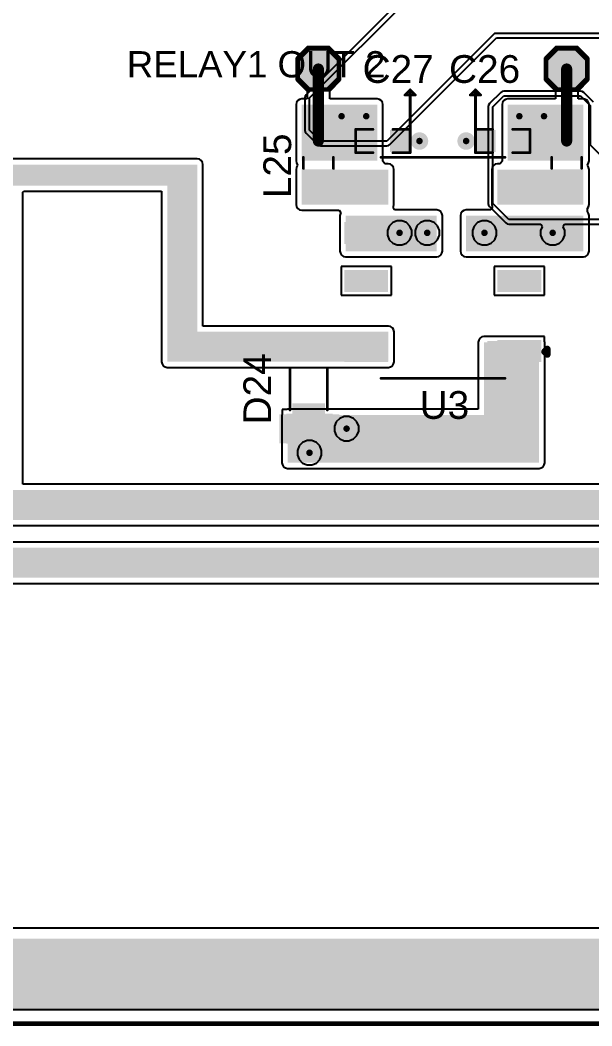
# Model space of a CAD drawing. Header units: millimetres. Extents: x 0 to 6.84, y 0 to 5.18.
# Drawn here: x 2.324 to 3.353, y -0.004 to 1.807 of the extents above; entities that cross this region are included whole.
import ezdxf

# ---------------------------------------------------------------- set-up
doc = ezdxf.new("R2010")
doc.units = ezdxf.units.MM
doc.header["$MEASUREMENT"] = 0
for name, color, linetype in [('BottomLayer', 5, 'Continuous'), ('BottomSolder', 6, 'Continuous'), ('Mechanical2', 216, 'Continuous'), ('TopLayer', 1, 'Continuous'), ('TopOverlay', 2, 'Continuous'), ('TopPaste', 8, 'Continuous'), ('TopSolder', 216, 'Continuous'), ('ViaHoleLayer', 16, 'Continuous')]:
    doc.layers.add(name, color=color, linetype=linetype)
doc.styles.add('Arial', font='', dxfattribs={"height": 0.2})
doc.styles.get('Arial').set_extended_font_data('Arial')

# ---------------------------------------------------------------- blocks, each defined once
blk = doc.blocks.new('G6K_2F_Y_DC12_10')
at = {"layer": 'TopLayer'}
for points in [[(-0.1732, 0.1339), (-0.1732, 0.1654), (-0.1024, 0.1654), (-0.1024, 0.1339)], [(0.1024, 0.1339), (0.1024, 0.1654), (0.1732, 0.1654), (0.1732, 0.1339)], [(-0.1732, 0.0079), (-0.1732, 0.0394), (-0.1024, 0.0394), (-0.1024, 0.0079)], [(0.1024, 0.0079), (0.1024, 0.0394), (0.1732, 0.0394), (0.1732, 0.0079)], [(-0.1732, -0.0787), (-0.1732, -0.0472), (-0.1024, -0.0472), (-0.1024, -0.0787)], [(0.1024, -0.0787), (0.1024, -0.0472), (0.1732, -0.0472), (0.1732, -0.0787)], [(-0.1732, -0.1654), (-0.1732, -0.1339), (-0.1024, -0.1339), (-0.1024, -0.1654)], [(0.1024, -0.1654), (0.1024, -0.1339), (0.1732, -0.1339), (0.1732, -0.1654)]]:
    blk.add_hatch(color=1, dxfattribs=at).paths.add_polyline_path(points)
at = {"layer": 'TopOverlay'}
blk.add_hatch(color=2, dxfattribs=at).paths.add_polyline_path([(-0.098, 0.132), (-0.08, 0.132), (-0.08, 0.168), (-0.098, 0.168)])
at = {"layer": 'TopPaste'}
for points in [[(-0.1732, 0.1339), (-0.1732, 0.1654), (-0.1024, 0.1654), (-0.1024, 0.1339)], [(0.1024, 0.1339), (0.1024, 0.1654), (0.1732, 0.1654), (0.1732, 0.1339)], [(-0.1732, 0.0079), (-0.1732, 0.0394), (-0.1024, 0.0394), (-0.1024, 0.0079)], [(0.1024, 0.0079), (0.1024, 0.0394), (0.1732, 0.0394), (0.1732, 0.0079)], [(-0.1732, -0.0787), (-0.1732, -0.0472), (-0.1024, -0.0472), (-0.1024, -0.0787)], [(0.1024, -0.0787), (0.1024, -0.0472), (0.1732, -0.0472), (0.1732, -0.0787)], [(-0.1732, -0.1654), (-0.1732, -0.1339), (-0.1024, -0.1339), (-0.1024, -0.1654)], [(0.1024, -0.1654), (0.1024, -0.1339), (0.1732, -0.1339), (0.1732, -0.1654)]]:
    blk.add_hatch(color=8, dxfattribs=at).paths.add_polyline_path(points)
at = {"layer": 'TopSolder'}
for points in [[(-0.1772, 0.1299), (-0.1772, 0.1694), (-0.0984, 0.1694), (-0.0984, 0.1299)], [(0.0984, 0.1299), (0.0984, 0.1694), (0.1772, 0.1694), (0.1772, 0.1299)], [(-0.1772, 0.0039), (-0.1772, 0.0434), (-0.0984, 0.0434), (-0.0984, 0.0039)], [(0.0984, 0.0039), (0.0984, 0.0434), (0.1772, 0.0434), (0.1772, 0.0039)], [(-0.1772, -0.0827), (-0.1772, -0.0432), (-0.0984, -0.0432), (-0.0984, -0.0827)], [(0.0984, -0.0827), (0.0984, -0.0432), (0.1772, -0.0432), (0.1772, -0.0827)], [(-0.1772, -0.1694), (-0.1772, -0.1299), (-0.0984, -0.1299), (-0.0984, -0.1694)], [(0.0984, -0.1694), (0.0984, -0.1299), (0.1772, -0.1299), (0.1772, -0.1694)]]:
    blk.add_hatch(color=216, dxfattribs=at).paths.add_polyline_path(points)
at = {"layer": 'TopOverlay'}
for points, const_width in [([(0.111, 0.199), (-0.112, 0.199)], 0.005), ([(-0.1831, 0.1511), (-0.1881, 0.1561)], 0.0118), ([(-0.1881, 0.1561), (-0.1881, 0.1461)], 0.0118), ([(-0.1831, 0.1511), (-0.1881, 0.1461)], 0.0118), ([(0.111, -0.199), (-0.112, -0.199)], 0.005)]:
    blk.add_lwpolyline(points, dxfattribs=dict(at, const_width=const_width))
for points, const_width in [([(-0.1133, 0.199, 1), (-0.1108, 0.199, 1)], 0.0025), ([(0.1098, 0.199, 1), (0.1123, 0.199, 1)], 0.0025), ([(-0.1911, 0.1561, 1), (-0.1852, 0.1561, 1)], 0.00591), ([(-0.1911, 0.1561, 1), (-0.1852, 0.1561, 1)], 0.00591), ([(-0.1911, 0.1461, 1), (-0.1852, 0.1461, 1)], 0.00591), ([(-0.1911, 0.1461, 1), (-0.1852, 0.1461, 1)], 0.00591), ([(-0.1861, 0.1511, 1), (-0.1802, 0.1511, 1)], 0.00591), ([(-0.1861, 0.1511, 1), (-0.1802, 0.1511, 1)], 0.00591), ([(-0.1133, -0.199, 1), (-0.1108, -0.199, 1)], 0.0025), ([(0.1098, -0.199, 1), (0.1123, -0.199, 1)], 0.0025)]:
    blk.add_lwpolyline(points, format="xyb", close=True, dxfattribs=dict(at, const_width=const_width))
blk = doc.blocks.new('T__________25')
at = {"layer": 'TopLayer'}
blk.add_hatch(color=1, dxfattribs=at).paths.add_polyline_path([(0.015, 0.03), (-0.015, 0.03), (-0.03, 0.015), (-0.03, -0.015), (-0.015, -0.03), (0.015, -0.03), (0.03, -0.015), (0.03, 0.015)])
at = {"layer": 'TopPaste'}
blk.add_hatch(color=8, dxfattribs=at).paths.add_polyline_path([(0.015, 0.03), (-0.015, 0.03), (-0.03, 0.015), (-0.03, -0.015), (-0.015, -0.03), (0.015, -0.03), (0.03, -0.015), (0.03, 0.015)])
at = {"layer": 'TopSolder'}
blk.add_hatch(color=216, dxfattribs=at).paths.add_polyline_path([(0.017, 0.034), (-0.017, 0.034), (-0.034, 0.017), (-0.034, -0.017), (-0.017, -0.034), (0.017, -0.034), (0.034, -0.017), (0.034, 0.017)])
at = {"layer": 'TopOverlay', "const_width": 0.00787}
for points in [[(-0.037, 0.017), (-0.017, 0.037)], [(-0.017, 0.037), (0.017, 0.037)], [(0.017, 0.037), (0.037, 0.017)], [(-0.037, -0.017), (-0.037, 0.017)], [(0.037, -0.017), (0.037, 0.017)], [(-0.037, -0.017), (-0.017, -0.037)], [(0.017, -0.037), (0.037, -0.017)], [(-0.017, -0.037), (0.017, -0.037)]]:
    blk.add_lwpolyline(points, dxfattribs=at)
at = {"layer": 'TopOverlay', "const_width": 0.00394}
for points in [[(-0.019, 0.037, 1), (-0.015, 0.037, 1)], [(-0.019, 0.037, 1), (-0.015, 0.037, 1)], [(0.015, 0.037, 1), (0.019, 0.037, 1)], [(0.015, 0.037, 1), (0.019, 0.037, 1)], [(-0.039, 0.017, 1), (-0.035, 0.017, 1)], [(-0.039, 0.017, 1), (-0.035, 0.017, 1)], [(0.035, 0.017, 1), (0.039, 0.017, 1)], [(0.035, 0.017, 1), (0.039, 0.017, 1)], [(-0.039, -0.017, 1), (-0.035, -0.017, 1)], [(-0.039, -0.017, 1), (-0.035, -0.017, 1)], [(0.035, -0.017, 1), (0.039, -0.017, 1)], [(0.035, -0.017, 1), (0.039, -0.017, 1)], [(-0.019, -0.037, 1), (-0.015, -0.037, 1)], [(-0.019, -0.037, 1), (-0.015, -0.037, 1)], [(0.015, -0.037, 1), (0.019, -0.037, 1)], [(0.015, -0.037, 1), (0.019, -0.037, 1)]]:
    blk.add_lwpolyline(points, format="xyb", close=True, dxfattribs=at)
blk = doc.blocks.new('T__________28')
at = {"layer": 'TopLayer'}
blk.add_hatch(color=1, dxfattribs=at).paths.add_polyline_path([(0.015, 0.03), (-0.015, 0.03), (-0.03, 0.015), (-0.03, -0.015), (-0.015, -0.03), (0.015, -0.03), (0.03, -0.015), (0.03, 0.015)])
at = {"layer": 'TopPaste'}
blk.add_hatch(color=8, dxfattribs=at).paths.add_polyline_path([(0.015, 0.03), (-0.015, 0.03), (-0.03, 0.015), (-0.03, -0.015), (-0.015, -0.03), (0.015, -0.03), (0.03, -0.015), (0.03, 0.015)])
at = {"layer": 'TopSolder'}
blk.add_hatch(color=216, dxfattribs=at).paths.add_polyline_path([(0.017, 0.034), (-0.017, 0.034), (-0.034, 0.017), (-0.034, -0.017), (-0.017, -0.034), (0.017, -0.034), (0.034, -0.017), (0.034, 0.017)])
at = {"layer": 'TopOverlay', "const_width": 0.00787}
for points in [[(-0.037, 0.017), (-0.017, 0.037)], [(-0.017, 0.037), (0.017, 0.037)], [(0.017, 0.037), (0.037, 0.017)], [(-0.037, -0.017), (-0.037, 0.017)], [(0.037, -0.017), (0.037, 0.017)], [(-0.037, -0.017), (-0.017, -0.037)], [(0.017, -0.037), (0.037, -0.017)], [(-0.017, -0.037), (0.017, -0.037)]]:
    blk.add_lwpolyline(points, dxfattribs=at)
at = {"layer": 'TopOverlay', "const_width": 0.00394}
for points in [[(-0.019, 0.037, 1), (-0.015, 0.037, 1)], [(-0.019, 0.037, 1), (-0.015, 0.037, 1)], [(0.015, 0.037, 1), (0.019, 0.037, 1)], [(0.015, 0.037, 1), (0.019, 0.037, 1)], [(-0.039, 0.017, 1), (-0.035, 0.017, 1)], [(-0.039, 0.017, 1), (-0.035, 0.017, 1)], [(0.035, 0.017, 1), (0.039, 0.017, 1)], [(0.035, 0.017, 1), (0.039, 0.017, 1)], [(-0.039, -0.017, 1), (-0.035, -0.017, 1)], [(-0.039, -0.017, 1), (-0.035, -0.017, 1)], [(0.035, -0.017, 1), (0.039, -0.017, 1)], [(0.035, -0.017, 1), (0.039, -0.017, 1)], [(-0.019, -0.037, 1), (-0.015, -0.037, 1)], [(-0.019, -0.037, 1), (-0.015, -0.037, 1)], [(0.015, -0.037, 1), (0.019, -0.037, 1)], [(0.015, -0.037, 1), (0.019, -0.037, 1)]]:
    blk.add_lwpolyline(points, format="xyb", close=True, dxfattribs=at)
blk = doc.blocks.new('I___0805_58')
at = {"layer": 'TopLayer'}
for points in [[(-0.063, 0.026), (-0.0157, 0.026), (-0.0157, -0.026), (-0.063, -0.026)], [(0.0157, 0.026), (0.063, 0.026), (0.063, -0.026), (0.0157, -0.026)]]:
    blk.add_hatch(color=1, dxfattribs=at).paths.add_polyline_path(points)
at = {"layer": 'TopPaste'}
for points in [[(-0.063, 0.026), (-0.0157, 0.026), (-0.0157, -0.026), (-0.063, -0.026)], [(0.0157, 0.026), (0.063, 0.026), (0.063, -0.026), (0.0157, -0.026)]]:
    blk.add_hatch(color=8, dxfattribs=at).paths.add_polyline_path(points)
at = {"layer": 'TopSolder'}
for points in [[(-0.067, 0.03), (-0.0117, 0.03), (-0.0117, -0.03), (-0.067, -0.03)], [(0.0117, 0.03), (0.067, 0.03), (0.067, -0.03), (0.0117, -0.03)]]:
    blk.add_hatch(color=216, dxfattribs=at).paths.add_polyline_path(points)
at = {"layer": 'TopOverlay', "const_width": 0.005}
for points in [[(-0.01, 0.027), (0.01, 0.027)], [(-0.01, -0.027), (0.01, -0.027)]]:
    blk.add_lwpolyline(points, dxfattribs=at)
at = {"layer": 'TopOverlay', "const_width": 0.0025}
for points in [[(-0.0112, 0.027, 1), (-0.0088, 0.027, 1)], [(0.0088, 0.027, 1), (0.0112, 0.027, 1)], [(-0.0112, -0.027, 1), (-0.0088, -0.027, 1)], [(0.0088, -0.027, 1), (0.0112, -0.027, 1)]]:
    blk.add_lwpolyline(points, format="xyb", close=True, dxfattribs=at)
blk = doc.blocks.new('I___0805_59')
at = {"layer": 'TopLayer'}
for points in [[(-0.063, 0.026), (-0.0157, 0.026), (-0.0157, -0.026), (-0.063, -0.026)], [(0.0157, 0.026), (0.063, 0.026), (0.063, -0.026), (0.0157, -0.026)]]:
    blk.add_hatch(color=1, dxfattribs=at).paths.add_polyline_path(points)
at = {"layer": 'TopPaste'}
for points in [[(-0.063, 0.026), (-0.0157, 0.026), (-0.0157, -0.026), (-0.063, -0.026)], [(0.0157, 0.026), (0.063, 0.026), (0.063, -0.026), (0.0157, -0.026)]]:
    blk.add_hatch(color=8, dxfattribs=at).paths.add_polyline_path(points)
at = {"layer": 'TopSolder'}
for points in [[(-0.067, 0.03), (-0.0117, 0.03), (-0.0117, -0.03), (-0.067, -0.03)], [(0.0117, 0.03), (0.067, 0.03), (0.067, -0.03), (0.0117, -0.03)]]:
    blk.add_hatch(color=216, dxfattribs=at).paths.add_polyline_path(points)
at = {"layer": 'TopOverlay', "const_width": 0.005}
for points in [[(-0.01, 0.027), (0.01, 0.027)], [(-0.01, -0.027), (0.01, -0.027)]]:
    blk.add_lwpolyline(points, dxfattribs=at)
at = {"layer": 'TopOverlay', "const_width": 0.0025}
for points in [[(-0.0112, 0.027, 1), (-0.0088, 0.027, 1)], [(0.0088, 0.027, 1), (0.0112, 0.027, 1)], [(-0.0112, -0.027, 1), (-0.0088, -0.027, 1)], [(0.0088, -0.027, 1), (0.0112, -0.027, 1)]]:
    blk.add_lwpolyline(points, format="xyb", close=True, dxfattribs=at)
blk = doc.blocks.new('SOD_80_M___MELF_72')
at = {"layer": 'TopLayer'}
for points in [[(-0.0492, -0.0394), (-0.0984, -0.0394), (-0.0984, 0.0394), (-0.0492, 0.0394)], [(0.0984, -0.0394), (0.0492, -0.0394), (0.0492, 0.0394), (0.0984, 0.0394)]]:
    blk.add_hatch(color=1, dxfattribs=at).paths.add_polyline_path(points)
at = {"layer": 'TopOverlay'}
for points in [[(-0.1, 0.041), (-0.048, 0.041), (-0.048, 0.054), (-0.1, 0.054)], [(-0.047, -0.028), (-0.028, -0.028), (-0.028, 0.031), (-0.047, 0.031)], [(-0.1, -0.054), (-0.048, -0.054), (-0.048, -0.041), (-0.1, -0.041)]]:
    blk.add_hatch(color=2, dxfattribs=at).paths.add_polyline_path(points)
at = {"layer": 'TopPaste'}
for points in [[(-0.0492, -0.0394), (-0.0984, -0.0394), (-0.0984, 0.0394), (-0.0492, 0.0394)], [(0.0984, -0.0394), (0.0492, -0.0394), (0.0492, 0.0394), (0.0984, 0.0394)]]:
    blk.add_hatch(color=8, dxfattribs=at).paths.add_polyline_path(points)
at = {"layer": 'TopSolder'}
for points in [[(-0.047, -0.0415), (-0.1006, -0.0415), (-0.1006, 0.0415), (-0.047, 0.0415)], [(0.1006, -0.0415), (0.047, -0.0415), (0.047, 0.0415), (0.1006, 0.0415)]]:
    blk.add_hatch(color=216, dxfattribs=at).paths.add_polyline_path(points)
at = {"layer": 'TopOverlay', "const_width": 0.005}
for points in [[(-0.04, 0.035), (0.035, 0.035)], [(-0.04, -0.032), (0.035, -0.032)]]:
    blk.add_lwpolyline(points, dxfattribs=at)
at = {"layer": 'TopOverlay', "const_width": 0.0025}
for points in [[(-0.0413, 0.035, 1), (-0.0387, 0.035, 1)], [(0.0338, 0.035, 1), (0.0362, 0.035, 1)], [(-0.0413, -0.032, 1), (-0.0387, -0.032, 1)], [(0.0338, -0.032, 1), (0.0362, -0.032, 1)]]:
    blk.add_lwpolyline(points, format="xyb", close=True, dxfattribs=at)
blk = doc.blocks.new('C___0603_84')
at = {"layer": 'TopLayer'}
for points in [[(-0.015, 0.0175), (-0.015, -0.0175), (-0.045, -0.0175), (-0.045, 0.0175)], [(0.045, 0.0175), (0.045, -0.0175), (0.015, -0.0175), (0.015, 0.0175)]]:
    blk.add_hatch(color=1, dxfattribs=at).paths.add_polyline_path(points)
at = {"layer": 'TopPaste'}
for points in [[(-0.015, 0.0175), (-0.015, -0.0175), (-0.045, -0.0175), (-0.045, 0.0175)], [(0.045, 0.0175), (0.045, -0.0175), (0.015, -0.0175), (0.015, 0.0175)]]:
    blk.add_hatch(color=8, dxfattribs=at).paths.add_polyline_path(points)
at = {"layer": 'TopSolder'}
for points in [[(-0.0126, 0.0199), (-0.0126, -0.0199), (-0.0474, -0.0199), (-0.0474, 0.0199)], [(0.0474, 0.0199), (0.0474, -0.0199), (0.0126, -0.0199), (0.0126, 0.0199)]]:
    blk.add_hatch(color=216, dxfattribs=at).paths.add_polyline_path(points)
at = {"layer": 'TopOverlay', "const_width": 0.005}
for points in [[(-0.049, -0.021), (-0.049, 0.021)], [(-0.049, 0.021), (-0.018, 0.021)], [(0.018, 0.021), (0.049, 0.021)], [(0.049, -0.021), (0.049, 0.021)], [(-0.049, -0.021), (-0.018, -0.021)], [(0.018, -0.021), (0.049, -0.021)]]:
    blk.add_lwpolyline(points, dxfattribs=at)
at = {"layer": 'TopOverlay', "const_width": 0.0025}
for points in [[(-0.0503, 0.021, 1), (-0.0478, 0.021, 1)], [(-0.0503, 0.021, 1), (-0.0478, 0.021, 1)], [(-0.0192, 0.021, 1), (-0.0168, 0.021, 1)], [(0.0168, 0.021, 1), (0.0192, 0.021, 1)], [(0.0478, 0.021, 1), (0.0503, 0.021, 1)], [(0.0478, 0.021, 1), (0.0503, 0.021, 1)], [(-0.0503, -0.021, 1), (-0.0478, -0.021, 1)], [(-0.0503, -0.021, 1), (-0.0478, -0.021, 1)], [(-0.0192, -0.021, 1), (-0.0168, -0.021, 1)], [(0.0168, -0.021, 1), (0.0192, -0.021, 1)], [(0.0478, -0.021, 1), (0.0503, -0.021, 1)], [(0.0478, -0.021, 1), (0.0503, -0.021, 1)]]:
    blk.add_lwpolyline(points, format="xyb", close=True, dxfattribs=at)
blk = doc.blocks.new('C___0603_85')
at = {"layer": 'TopLayer'}
for points in [[(-0.015, 0.0175), (-0.015, -0.0175), (-0.045, -0.0175), (-0.045, 0.0175)], [(0.045, 0.0175), (0.045, -0.0175), (0.015, -0.0175), (0.015, 0.0175)]]:
    blk.add_hatch(color=1, dxfattribs=at).paths.add_polyline_path(points)
at = {"layer": 'TopPaste'}
for points in [[(-0.015, 0.0175), (-0.015, -0.0175), (-0.045, -0.0175), (-0.045, 0.0175)], [(0.045, 0.0175), (0.045, -0.0175), (0.015, -0.0175), (0.015, 0.0175)]]:
    blk.add_hatch(color=8, dxfattribs=at).paths.add_polyline_path(points)
at = {"layer": 'TopSolder'}
for points in [[(-0.0126, 0.0199), (-0.0126, -0.0199), (-0.0474, -0.0199), (-0.0474, 0.0199)], [(0.0474, 0.0199), (0.0474, -0.0199), (0.0126, -0.0199), (0.0126, 0.0199)]]:
    blk.add_hatch(color=216, dxfattribs=at).paths.add_polyline_path(points)
at = {"layer": 'TopOverlay', "const_width": 0.005}
for points in [[(-0.049, 0.021), (-0.049, -0.021)], [(-0.018, 0.021), (-0.049, 0.021)], [(0.049, 0.021), (0.018, 0.021)], [(0.049, 0.021), (0.049, -0.021)], [(-0.018, -0.021), (-0.049, -0.021)], [(0.049, -0.021), (0.018, -0.021)]]:
    blk.add_lwpolyline(points, dxfattribs=at)
at = {"layer": 'TopOverlay', "const_width": 0.0025}
for points in [[(-0.0503, 0.021, 1), (-0.0478, 0.021, 1)], [(-0.0503, 0.021, 1), (-0.0478, 0.021, 1)], [(-0.0192, 0.021, 1), (-0.0168, 0.021, 1)], [(0.0168, 0.021, 1), (0.0192, 0.021, 1)], [(0.0478, 0.021, 1), (0.0503, 0.021, 1)], [(0.0478, 0.021, 1), (0.0503, 0.021, 1)], [(-0.0503, -0.021, 1), (-0.0478, -0.021, 1)], [(-0.0503, -0.021, 1), (-0.0478, -0.021, 1)], [(-0.0192, -0.021, 1), (-0.0168, -0.021, 1)], [(0.0168, -0.021, 1), (0.0192, -0.021, 1)], [(0.0478, -0.021, 1), (0.0503, -0.021, 1)], [(0.0478, -0.021, 1), (0.0503, -0.021, 1)]]:
    blk.add_lwpolyline(points, format="xyb", close=True, dxfattribs=at)

msp = doc.modelspace()

# ---------------------------------------------------------------- hatches: boundary and pattern name
at = {"layer": 'BottomLayer'}
h = msp.add_hatch(color=5, dxfattribs=at)
edge = h.paths.add_edge_path()
edge.add_arc((2.9028, 1.634), 0.0118, 0, 360)
h = msp.add_hatch(color=5, dxfattribs=at)
edge = h.paths.add_edge_path()
edge.add_arc((2.9472, 1.634), 0.0118, 0, 360)
h = msp.add_hatch(color=5, dxfattribs=at)
edge = h.paths.add_edge_path()
edge.add_arc((3.2228, 1.634), 0.0118, 0, 360)
h = msp.add_hatch(color=5, dxfattribs=at)
edge = h.paths.add_edge_path()
edge.add_arc((3.2672, 1.634), 0.0118, 0, 360)
h = msp.add_hatch(color=5, dxfattribs=at)
edge = h.paths.add_edge_path()
edge.add_arc((3.043, 1.5893), 0.0118, 0, 360)
h = msp.add_hatch(color=5, dxfattribs=at)
edge = h.paths.add_edge_path()
edge.add_arc((3.127, 1.5893), 0.0118, 0, 360)
h = msp.add_hatch(color=5, dxfattribs=at)
edge = h.paths.add_edge_path()
edge.add_arc((3.0072, 1.424), 0.0118, 0, 360)
h = msp.add_hatch(color=5, dxfattribs=at)
edge = h.paths.add_edge_path()
edge.add_arc((3.057, 1.424), 0.0118, 0, 360)
h = msp.add_hatch(color=5, dxfattribs=at)
edge = h.paths.add_edge_path()
edge.add_arc((3.16, 1.424), 0.0118, 0, 360)
h = msp.add_hatch(color=5, dxfattribs=at)
edge = h.paths.add_edge_path()
edge.add_arc((3.2828, 1.424), 0.0118, 0, 360)
h = msp.add_hatch(color=5, dxfattribs=at)
edge = h.paths.add_edge_path()
edge.add_arc((2.9118, 1.0714), 0.0118, 0, 360)
h = msp.add_hatch(color=5, dxfattribs=at)
edge = h.paths.add_edge_path()
edge.add_arc((2.845, 1.028), 0.0118, 0, 360)
at = {"layer": 'BottomSolder'}
h = msp.add_hatch(color=6, dxfattribs=at)
edge = h.paths.add_edge_path()
edge.add_arc((2.9028, 1.634), 0.0158, 0, 360)
h = msp.add_hatch(color=6, dxfattribs=at)
edge = h.paths.add_edge_path()
edge.add_arc((2.9472, 1.634), 0.0158, 0, 360)
h = msp.add_hatch(color=6, dxfattribs=at)
edge = h.paths.add_edge_path()
edge.add_arc((3.2228, 1.634), 0.0158, 0, 360)
h = msp.add_hatch(color=6, dxfattribs=at)
edge = h.paths.add_edge_path()
edge.add_arc((3.2672, 1.634), 0.0158, 0, 360)
h = msp.add_hatch(color=6, dxfattribs=at)
edge = h.paths.add_edge_path()
edge.add_arc((3.043, 1.5893), 0.0158, 0, 360)
h = msp.add_hatch(color=6, dxfattribs=at)
edge = h.paths.add_edge_path()
edge.add_arc((3.127, 1.5893), 0.0158, 0, 360)
h = msp.add_hatch(color=6, dxfattribs=at)
edge = h.paths.add_edge_path()
edge.add_arc((3.0072, 1.424), 0.0158, 0, 360)
h = msp.add_hatch(color=6, dxfattribs=at)
edge = h.paths.add_edge_path()
edge.add_arc((3.057, 1.424), 0.0158, 0, 360)
h = msp.add_hatch(color=6, dxfattribs=at)
edge = h.paths.add_edge_path()
edge.add_arc((3.16, 1.424), 0.0158, 0, 360)
h = msp.add_hatch(color=6, dxfattribs=at)
edge = h.paths.add_edge_path()
edge.add_arc((3.2828, 1.424), 0.0158, 0, 360)
h = msp.add_hatch(color=6, dxfattribs=at)
edge = h.paths.add_edge_path()
edge.add_arc((2.9118, 1.0714), 0.0158, 0, 360)
h = msp.add_hatch(color=6, dxfattribs=at)
edge = h.paths.add_edge_path()
edge.add_arc((2.845, 1.028), 0.0158, 0, 360)
at = {"layer": 'TopLayer'}
for points in [[(2.967, 1.655), (2.831, 1.655), (2.831, 1.5537), (2.967, 1.5537)], [(3.202, 1.5537), (3.338, 1.5537), (3.338, 1.655), (3.202, 1.655)], [(1.748, 1.509), (2.643, 1.509), (2.643, 1.547), (1.748, 1.547)], [(2.589, 1.192), (2.643, 1.192), (2.643, 1.547), (2.589, 1.547)], [(2.9868, 1.538), (2.831, 1.538), (2.831, 1.475), (2.9868, 1.475)], [(3.1832, 1.475), (3.338, 1.475), (3.338, 1.538), (3.1832, 1.538)], [(2.91, 1.391), (3.074, 1.391), (3.074, 1.455), (2.91, 1.455)], [(3.127, 1.391), (3.338, 1.391), (3.338, 1.455), (3.127, 1.455)], [(2.589, 1.192), (2.987, 1.192), (2.987, 1.246), (2.589, 1.246)], [(3.159, 1.01), (3.2582, 1.01), (3.2582, 1.2271), (3.159, 1.2271)], [(2.8056, 1.01), (3.2582, 1.01), (3.2582, 1.096), (2.8056, 1.096)], [(2.265, 0.907), (4.1958, 0.907), (4.1958, 0.961), (2.265, 0.961)], [(1.906, 0.803), (5.1644, 0.803), (5.1644, 0.857), (1.906, 0.857)], [(0.037, 0.025), (6.273, 0.025), (6.273, 0.153), (0.037, 0.153)]]:
    msp.add_hatch(color=1, dxfattribs=at).paths.add_polyline_path(points)
h = msp.add_hatch(color=1, dxfattribs=at)
edge = h.paths.add_edge_path()
edge.add_arc((2.9028, 1.634), 0.0118, 0, 360)
h = msp.add_hatch(color=1, dxfattribs=at)
edge = h.paths.add_edge_path()
edge.add_arc((2.9472, 1.634), 0.0118, 0, 360)
h = msp.add_hatch(color=1, dxfattribs=at)
edge = h.paths.add_edge_path()
edge.add_arc((3.2228, 1.634), 0.0118, 0, 360)
h = msp.add_hatch(color=1, dxfattribs=at)
edge = h.paths.add_edge_path()
edge.add_arc((3.2672, 1.634), 0.0118, 0, 360)
h = msp.add_hatch(color=1, dxfattribs=at)
edge = h.paths.add_edge_path()
edge.add_arc((3.043, 1.5893), 0.0118, 0, 360)
h = msp.add_hatch(color=1, dxfattribs=at)
edge = h.paths.add_edge_path()
edge.add_arc((3.127, 1.5893), 0.0118, 0, 360)
h = msp.add_hatch(color=1, dxfattribs=at)
edge = h.paths.add_edge_path()
edge.add_arc((3.0072, 1.424), 0.0118, 0, 360)
h = msp.add_hatch(color=1, dxfattribs=at)
edge = h.paths.add_edge_path()
edge.add_arc((3.057, 1.424), 0.0118, 0, 360)
h = msp.add_hatch(color=1, dxfattribs=at)
edge = h.paths.add_edge_path()
edge.add_arc((3.16, 1.424), 0.0118, 0, 360)
h = msp.add_hatch(color=1, dxfattribs=at)
edge = h.paths.add_edge_path()
edge.add_arc((3.2828, 1.424), 0.0118, 0, 360)
h = msp.add_hatch(color=1, dxfattribs=at)
edge = h.paths.add_edge_path()
edge.add_arc((2.9118, 1.0714), 0.0118, 0, 360)
h = msp.add_hatch(color=1, dxfattribs=at)
edge = h.paths.add_edge_path()
edge.add_arc((2.845, 1.028), 0.0118, 0, 360)
at = {"layer": 'TopSolder'}
h = msp.add_hatch(color=216, dxfattribs=at)
edge = h.paths.add_edge_path()
edge.add_arc((2.9028, 1.634), 0.0158, 0, 360)
h = msp.add_hatch(color=216, dxfattribs=at)
edge = h.paths.add_edge_path()
edge.add_arc((2.9472, 1.634), 0.0158, 0, 360)
h = msp.add_hatch(color=216, dxfattribs=at)
edge = h.paths.add_edge_path()
edge.add_arc((3.2228, 1.634), 0.0158, 0, 360)
h = msp.add_hatch(color=216, dxfattribs=at)
edge = h.paths.add_edge_path()
edge.add_arc((3.2672, 1.634), 0.0158, 0, 360)
h = msp.add_hatch(color=216, dxfattribs=at)
edge = h.paths.add_edge_path()
edge.add_arc((3.043, 1.5893), 0.0158, 0, 360)
h = msp.add_hatch(color=216, dxfattribs=at)
edge = h.paths.add_edge_path()
edge.add_arc((3.127, 1.5893), 0.0158, 0, 360)
h = msp.add_hatch(color=216, dxfattribs=at)
edge = h.paths.add_edge_path()
edge.add_arc((3.0072, 1.424), 0.0158, 0, 360)
h = msp.add_hatch(color=216, dxfattribs=at)
edge = h.paths.add_edge_path()
edge.add_arc((3.057, 1.424), 0.0158, 0, 360)
h = msp.add_hatch(color=216, dxfattribs=at)
edge = h.paths.add_edge_path()
edge.add_arc((3.16, 1.424), 0.0158, 0, 360)
h = msp.add_hatch(color=216, dxfattribs=at)
edge = h.paths.add_edge_path()
edge.add_arc((3.2828, 1.424), 0.0158, 0, 360)
h = msp.add_hatch(color=216, dxfattribs=at)
edge = h.paths.add_edge_path()
edge.add_arc((2.9118, 1.0714), 0.0158, 0, 360)
h = msp.add_hatch(color=216, dxfattribs=at)
edge = h.paths.add_edge_path()
edge.add_arc((2.845, 1.028), 0.0158, 0, 360)
at = {"layer": 'ViaHoleLayer'}
h = msp.add_hatch(color=16, dxfattribs=at)
edge = h.paths.add_edge_path()
edge.add_arc((2.9028, 1.634), 0.00591, 0, 360)
h = msp.add_hatch(color=16, dxfattribs=at)
edge = h.paths.add_edge_path()
edge.add_arc((2.9472, 1.634), 0.00591, 0, 360)
h = msp.add_hatch(color=16, dxfattribs=at)
edge = h.paths.add_edge_path()
edge.add_arc((3.2228, 1.634), 0.00591, 0, 360)
h = msp.add_hatch(color=16, dxfattribs=at)
edge = h.paths.add_edge_path()
edge.add_arc((3.2672, 1.634), 0.00591, 0, 360)
h = msp.add_hatch(color=16, dxfattribs=at)
edge = h.paths.add_edge_path()
edge.add_arc((3.043, 1.5893), 0.00591, 0, 360)
h = msp.add_hatch(color=16, dxfattribs=at)
edge = h.paths.add_edge_path()
edge.add_arc((3.127, 1.5893), 0.00591, 0, 360)
h = msp.add_hatch(color=16, dxfattribs=at)
edge = h.paths.add_edge_path()
edge.add_arc((3.0072, 1.424), 0.00591, 0, 360)
h = msp.add_hatch(color=16, dxfattribs=at)
edge = h.paths.add_edge_path()
edge.add_arc((3.057, 1.424), 0.00591, 0, 360)
h = msp.add_hatch(color=16, dxfattribs=at)
edge = h.paths.add_edge_path()
edge.add_arc((3.16, 1.424), 0.00591, 0, 360)
h = msp.add_hatch(color=16, dxfattribs=at)
edge = h.paths.add_edge_path()
edge.add_arc((3.2828, 1.424), 0.00591, 0, 360)
h = msp.add_hatch(color=16, dxfattribs=at)
edge = h.paths.add_edge_path()
edge.add_arc((2.9118, 1.0714), 0.00591, 0, 360)
h = msp.add_hatch(color=16, dxfattribs=at)
edge = h.paths.add_edge_path()
edge.add_arc((2.845, 1.028), 0.00591, 0, 360)

# ---------------------------------------------------------------- linework, layer by layer
at = {"layer": 'BottomLayer'}
for p, q in [((3.1217, 1.9553), (2.8392, 1.6728)), ((2.845, 1.667), (3.1275, 1.9495)), ((3.1782, 1.7832), (2.984, 1.589)), ((2.9898, 1.5832), (3.1816, 1.7751)), ((3.8138, 1.7828), (3.1782, 1.7832)), ((3.1816, 1.7751), (3.8138, 1.7746)), ((2.8375, 1.6701), (2.8368, 1.667)), ((2.8368, 1.667), (2.8368, 1.667)), ((2.8368, 1.667), (2.8368, 1.609)), ((2.8392, 1.6728), (2.8375, 1.6701)), ((2.845, 1.609), (2.845, 1.667)), ((3.1892, 1.6768), (3.1692, 1.6568)), ((3.175, 1.651), (3.195, 1.671)), ((3.1919, 1.6785), (3.1892, 1.6768)), ((3.1892, 1.6768), (3.1892, 1.6768)), ((3.195, 1.6792), (3.1919, 1.6785)), ((3.333, 1.6792), (3.195, 1.6792)), ((3.195, 1.6792), (3.195, 1.6792)), ((3.195, 1.671), (3.333, 1.671)), ((3.3361, 1.6785), (3.333, 1.6792)), ((3.333, 1.6792), (3.333, 1.6792)), ((3.333, 1.671), (3.3505, 1.6535)), ((3.3388, 1.6768), (3.3361, 1.6785)), ((3.3563, 1.6593), (3.3388, 1.6768)), ((3.1675, 1.6541), (3.1668, 1.651)), ((3.1668, 1.651), (3.1668, 1.651)), ((3.1668, 1.651), (3.1668, 1.477)), ((3.1692, 1.6568), (3.1675, 1.6541)), ((3.175, 1.477), (3.175, 1.651)), ((3.3505, 1.6535), (3.3505, 1.5825)), ((2.8368, 1.609), (2.8368, 1.609)), ((2.8368, 1.609), (2.8375, 1.6059)), ((2.8375, 1.6059), (2.8392, 1.6032)), ((2.8392, 1.6032), (2.8392, 1.6032)), ((2.8392, 1.6032), (2.8592, 1.5832)), ((2.865, 1.589), (2.845, 1.609)), ((2.8592, 1.5832), (2.8619, 1.5815)), ((2.8619, 1.5815), (2.865, 1.5808)), ((2.984, 1.589), (2.865, 1.589)), ((2.865, 1.5808), (2.865, 1.5808)), ((2.865, 1.5808), (2.984, 1.5808)), ((2.984, 1.5808), (2.9871, 1.5815)), ((2.9871, 1.5815), (2.9898, 1.5832)), ((2.9898, 1.5832), (2.9898, 1.5832)), ((3.3505, 1.5825), (3.375, 1.558)), ((3.1668, 1.477), (3.1668, 1.477)), ((3.1668, 1.477), (3.1675, 1.4739)), ((3.1675, 1.4739), (3.1692, 1.4712)), ((3.1692, 1.4712), (3.1982, 1.4422)), ((3.204, 1.448), (3.175, 1.477)), ((2.9887, 1.4363), (2.9854, 1.4283)), ((2.9949, 1.4425), (2.9887, 1.4363)), ((3.0029, 1.4458), (2.9949, 1.4425)), ((3.0115, 1.4458), (3.0029, 1.4458)), ((3.0196, 1.4425), (3.0115, 1.4458)), ((3.0257, 1.4363), (3.0196, 1.4425)), ((3.029, 1.4283), (3.0257, 1.4363)), ((3.0385, 1.4364), (3.0352, 1.4283)), ((3.0446, 1.4425), (3.0385, 1.4364)), ((3.0527, 1.4458), (3.0446, 1.4425)), ((3.0613, 1.4458), (3.0527, 1.4458)), ((3.0694, 1.4425), (3.0613, 1.4458)), ((3.0755, 1.4364), (3.0694, 1.4425)), ((3.0788, 1.4283), (3.0755, 1.4364)), ((3.1415, 1.4363), (3.1382, 1.4283)), ((3.1476, 1.4425), (3.1415, 1.4363)), ((3.1556, 1.4458), (3.1476, 1.4425)), ((3.1643, 1.4458), (3.1556, 1.4458)), ((3.1723, 1.4425), (3.1643, 1.4458)), ((3.1785, 1.4363), (3.1723, 1.4425)), ((3.1818, 1.4283), (3.1785, 1.4363)), ((3.1982, 1.4422), (3.2009, 1.4405)), ((3.2009, 1.4405), (3.204, 1.4398)), ((5.772, 1.448), (3.204, 1.448)), ((3.204, 1.4398), (3.204, 1.4398)), ((3.204, 1.4398), (3.2613, 1.4398)), ((3.2637, 1.4348), (3.261, 1.4283)), ((3.2613, 1.4398), (3.2637, 1.4348)), ((3.3019, 1.4348), (3.3043, 1.4398)), ((3.3046, 1.4283), (3.3019, 1.4348)), ((3.3043, 1.4398), (4.0226, 1.4398)), ((2.9854, 1.4283), (2.9854, 1.4197)), ((2.9854, 1.4197), (2.9887, 1.4116)), ((3.0257, 1.4116), (3.029, 1.4197)), ((3.029, 1.4197), (3.029, 1.4283)), ((3.0352, 1.4283), (3.0352, 1.4197)), ((3.0352, 1.4197), (3.0385, 1.4116)), ((3.0755, 1.4116), (3.0788, 1.4197)), ((3.0788, 1.4197), (3.0788, 1.4283)), ((3.1382, 1.4283), (3.1382, 1.4197)), ((3.1382, 1.4197), (3.1415, 1.4116)), ((3.1785, 1.4116), (3.1818, 1.4197)), ((3.1818, 1.4197), (3.1818, 1.4283)), ((3.261, 1.4283), (3.261, 1.4197)), ((3.261, 1.4197), (3.2643, 1.4116)), ((3.3013, 1.4116), (3.3046, 1.4197)), ((3.3046, 1.4197), (3.3046, 1.4283)), ((2.9887, 1.4116), (2.9949, 1.4055)), ((2.9949, 1.4055), (3.0029, 1.4022)), ((3.0029, 1.4022), (3.0115, 1.4022)), ((3.0115, 1.4022), (3.0196, 1.4055)), ((3.0196, 1.4055), (3.0257, 1.4116)), ((3.0385, 1.4116), (3.0446, 1.4055)), ((3.0446, 1.4055), (3.0527, 1.4022)), ((3.0527, 1.4022), (3.0613, 1.4022)), ((3.0613, 1.4022), (3.0694, 1.4055)), ((3.0694, 1.4055), (3.0755, 1.4116)), ((3.1415, 1.4116), (3.1476, 1.4055)), ((3.1476, 1.4055), (3.1556, 1.4022)), ((3.1556, 1.4022), (3.1643, 1.4022)), ((3.1643, 1.4022), (3.1723, 1.4055)), ((3.1723, 1.4055), (3.1785, 1.4116)), ((3.2643, 1.4116), (3.2704, 1.4055)), ((3.2704, 1.4055), (3.2785, 1.4022)), ((3.2785, 1.4022), (3.2871, 1.4022)), ((3.2871, 1.4022), (3.2952, 1.4055)), ((3.2952, 1.4055), (3.3013, 1.4116)), ((2.8994, 1.0899), (2.8933, 1.0837)), ((2.9074, 1.0932), (2.8994, 1.0899)), ((2.9161, 1.0932), (2.9074, 1.0932)), ((2.9241, 1.0899), (2.9161, 1.0932)), ((2.9303, 1.0837), (2.9241, 1.0899)), ((2.8933, 1.0837), (2.89, 1.0757)), ((2.89, 1.0757), (2.89, 1.067)), ((2.9336, 1.0757), (2.9303, 1.0837)), ((2.9336, 1.067), (2.9336, 1.0757)), ((2.89, 1.067), (2.8933, 1.059)), ((2.8933, 1.059), (2.8994, 1.0529)), ((2.8994, 1.0529), (2.9074, 1.0496)), ((2.9161, 1.0496), (2.9241, 1.0529)), ((2.9241, 1.0529), (2.9303, 1.059)), ((2.9303, 1.059), (2.9336, 1.067)), ((2.8265, 1.0404), (2.8232, 1.0323)), ((2.8232, 1.0323), (2.8232, 1.0237)), ((2.8326, 1.0465), (2.8265, 1.0404)), ((2.8407, 1.0498), (2.8326, 1.0465)), ((2.8493, 1.0498), (2.8407, 1.0498)), ((2.8574, 1.0465), (2.8493, 1.0498)), ((2.8635, 1.0404), (2.8574, 1.0465)), ((2.8668, 1.0323), (2.8635, 1.0404)), ((2.8668, 1.0237), (2.8668, 1.0323)), ((2.9074, 1.0496), (2.9161, 1.0496)), ((2.8232, 1.0237), (2.8265, 1.0156)), ((2.8265, 1.0156), (2.8326, 1.0095)), ((2.8574, 1.0095), (2.8635, 1.0156)), ((2.8635, 1.0156), (2.8668, 1.0237)), ((2.8326, 1.0095), (2.8407, 1.0062)), ((2.8407, 1.0062), (2.8493, 1.0062)), ((2.8493, 1.0062), (2.8574, 1.0095)), ((6.086, 0.025), (0.2132, 0.025))]:
    msp.add_line(p, q, dxfattribs=at)
at = {"layer": 'Mechanical2', "const_width": 0.008}
msp.add_lwpolyline([(0, 0), (6.2992, 0)], dxfattribs=at)
at = {"layer": 'TopLayer'}
for p, q in [((2.841, 1.759), (2.821, 1.739)), ((2.881, 1.759), (2.841, 1.759)), ((2.901, 1.739), (2.881, 1.759)), ((3.288, 1.759), (3.268, 1.739)), ((3.328, 1.759), (3.288, 1.759)), ((3.348, 1.739), (3.328, 1.759)), ((2.821, 1.739), (2.821, 1.699)), ((2.901, 1.699), (2.901, 1.739)), ((3.268, 1.739), (3.268, 1.699)), ((3.348, 1.699), (3.348, 1.739)), ((2.821, 1.699), (2.8406, 1.6794)), ((2.8814, 1.6794), (2.901, 1.699)), ((3.268, 1.699), (3.2876, 1.6794)), ((3.3284, 1.6794), (3.348, 1.699)), ((2.8406, 1.6794), (2.8406, 1.6652)), ((2.8814, 1.6652), (2.8814, 1.6794)), ((3.2876, 1.6794), (3.2876, 1.6652)), ((3.3284, 1.6652), (3.3284, 1.6794)), ((2.8216, 1.6589), (2.8208, 1.655)), ((2.8208, 1.655), (2.8208, 1.5537)), ((2.8238, 1.6622), (2.8216, 1.6589)), ((2.8271, 1.6644), (2.8238, 1.6622)), ((2.831, 1.6652), (2.8271, 1.6644)), ((2.8406, 1.6652), (2.831, 1.6652)), ((2.967, 1.6652), (2.8814, 1.6652)), ((2.9709, 1.6644), (2.967, 1.6652)), ((2.9742, 1.6622), (2.9709, 1.6644)), ((2.9764, 1.6589), (2.9742, 1.6622)), ((2.9772, 1.655), (2.9764, 1.6589)), ((2.9772, 1.5537), (2.9772, 1.655)), ((3.1926, 1.6589), (3.1918, 1.655)), ((3.1918, 1.655), (3.1918, 1.5537)), ((3.1948, 1.6622), (3.1926, 1.6589)), ((3.1981, 1.6644), (3.1948, 1.6622)), ((3.202, 1.6652), (3.1981, 1.6644)), ((3.2876, 1.6652), (3.202, 1.6652)), ((3.338, 1.6652), (3.3284, 1.6652)), ((3.3419, 1.6644), (3.338, 1.6652)), ((3.3452, 1.6622), (3.3419, 1.6644)), ((3.3474, 1.6589), (3.3452, 1.6622)), ((3.3482, 1.655), (3.3474, 1.6589)), ((3.3482, 1.5537), (3.3482, 1.655)), ((2.643, 1.5572), (1.748, 1.5572)), ((2.6469, 1.5564), (2.643, 1.5572)), ((2.6502, 1.5542), (2.6469, 1.5564)), ((2.6524, 1.5509), (2.6502, 1.5542)), ((2.6532, 1.547), (2.6524, 1.5509)), ((2.6532, 1.2562), (2.6532, 1.547)), ((2.8208, 1.5537), (2.8216, 1.5498)), ((2.8216, 1.5419), (2.8208, 1.538)), ((2.8216, 1.5498), (2.8216, 1.5498)), ((2.8216, 1.5498), (2.8235, 1.5459)), ((2.8235, 1.5459), (2.8216, 1.542)), ((2.8216, 1.542), (2.8216, 1.5419)), ((2.9771, 1.5532), (2.9772, 1.5537)), ((2.9809, 1.5482), (2.9771, 1.5532)), ((2.9868, 1.5482), (2.9809, 1.5482)), ((2.9907, 1.5474), (2.9868, 1.5482)), ((2.994, 1.5452), (2.9907, 1.5474)), ((2.9962, 1.5419), (2.994, 1.5452)), ((2.997, 1.538), (2.9962, 1.5419)), ((3.1738, 1.5419), (3.173, 1.538)), ((3.176, 1.5452), (3.1738, 1.5419)), ((3.1793, 1.5474), (3.176, 1.5452)), ((3.1832, 1.5482), (3.1793, 1.5474)), ((3.1881, 1.5482), (3.1832, 1.5482)), ((3.1919, 1.5532), (3.1881, 1.5482)), ((3.1918, 1.5537), (3.1919, 1.5532)), ((3.3455, 1.5459), (3.3474, 1.5498)), ((3.3474, 1.542), (3.3455, 1.5459)), ((3.3474, 1.5498), (3.3482, 1.5537)), ((3.3474, 1.5498), (3.3474, 1.5498)), ((3.3474, 1.5419), (3.3474, 1.542)), ((3.3482, 1.538), (3.3474, 1.5419)), ((2.8208, 1.538), (2.8208, 1.475)), ((2.997, 1.475), (2.997, 1.538)), ((3.173, 1.538), (3.173, 1.475)), ((3.3482, 1.475), (3.3482, 1.538)), ((2.3292, 1.497), (2.3307, 1.4988)), ((2.3292, 0.9712), (2.3292, 1.497)), ((2.3307, 1.4988), (2.5788, 1.4988)), ((2.5788, 1.4988), (2.5788, 1.246)), ((2.8208, 1.475), (2.8216, 1.4711)), ((2.8216, 1.4711), (2.8238, 1.4678)), ((2.8238, 1.4678), (2.8271, 1.4656)), ((2.9956, 1.4702), (2.9962, 1.4711)), ((2.9983, 1.4652), (2.9956, 1.4702)), ((2.9962, 1.4711), (2.997, 1.475)), ((3.1744, 1.4702), (3.1717, 1.4652)), ((3.173, 1.475), (3.1738, 1.4711)), ((3.1738, 1.4711), (3.1744, 1.4702)), ((3.3452, 1.4678), (3.3474, 1.4711)), ((3.3452, 1.4622), (3.3452, 1.4678)), ((3.3474, 1.4711), (3.3482, 1.475)), ((2.8271, 1.4656), (2.831, 1.4648)), ((2.831, 1.4648), (2.8985, 1.4648)), ((2.8985, 1.4648), (2.9012, 1.4598)), ((2.9006, 1.4589), (2.8998, 1.455)), ((2.8998, 1.455), (2.8998, 1.391)), ((2.9012, 1.4598), (2.9006, 1.4589)), ((3.074, 1.4652), (2.9983, 1.4652)), ((3.0779, 1.4644), (3.074, 1.4652)), ((3.0812, 1.4622), (3.0779, 1.4644)), ((3.0834, 1.4589), (3.0812, 1.4622)), ((3.0842, 1.455), (3.0834, 1.4589)), ((3.0842, 1.391), (3.0842, 1.455)), ((3.1176, 1.4589), (3.1168, 1.455)), ((3.1168, 1.455), (3.1168, 1.391)), ((3.1198, 1.4622), (3.1176, 1.4589)), ((3.1231, 1.4644), (3.1198, 1.4622)), ((3.127, 1.4652), (3.1231, 1.4644)), ((3.1717, 1.4652), (3.127, 1.4652)), ((3.3474, 1.4589), (3.3452, 1.4622)), ((3.3482, 1.455), (3.3474, 1.4589)), ((3.3482, 1.391), (3.3482, 1.455)), ((2.8998, 1.391), (2.9006, 1.3871)), ((2.9006, 1.3871), (2.9028, 1.3838)), ((2.9028, 1.3838), (2.9061, 1.3816)), ((2.9061, 1.3816), (2.91, 1.3808)), ((2.91, 1.3808), (3.074, 1.3808)), ((3.074, 1.3808), (3.0779, 1.3816)), ((3.0779, 1.3816), (3.0812, 1.3838)), ((3.0812, 1.3838), (3.0834, 1.3871)), ((3.0834, 1.3871), (3.0842, 1.391)), ((3.1168, 1.391), (3.1176, 1.3871)), ((3.1176, 1.3871), (3.1198, 1.3838)), ((3.1198, 1.3838), (3.1231, 1.3816)), ((3.1231, 1.3816), (3.127, 1.3808)), ((3.127, 1.3808), (3.338, 1.3808)), ((3.338, 1.3808), (3.3419, 1.3816)), ((3.3419, 1.3816), (3.3452, 1.3838)), ((3.3452, 1.3838), (3.3474, 1.3871)), ((3.3474, 1.3871), (3.3482, 1.391)), ((2.9926, 1.3631), (2.9018, 1.3631)), ((2.9018, 1.3631), (2.9018, 1.3116)), ((2.9926, 1.3116), (2.9926, 1.3631)), ((3.2682, 1.3631), (3.1774, 1.3631)), ((3.1774, 1.3631), (3.1774, 1.3116)), ((3.2682, 1.3116), (3.2682, 1.3631)), ((2.9018, 1.3116), (2.9926, 1.3116)), ((3.1774, 1.3116), (3.2682, 1.3116)), ((2.987, 1.2562), (2.6532, 1.2562)), ((2.9909, 1.2554), (2.987, 1.2562)), ((2.9942, 1.2532), (2.9909, 1.2554)), ((2.9964, 1.2499), (2.9942, 1.2532)), ((2.9972, 1.246), (2.9964, 1.2499)), ((2.5788, 1.246), (2.5788, 1.192)), ((2.9972, 1.192), (2.9972, 1.246)), ((3.1518, 1.2344), (3.1496, 1.231)), ((3.1551, 1.2366), (3.1518, 1.2344)), ((3.159, 1.2373), (3.1551, 1.2366)), ((3.2582, 1.2373), (3.159, 1.2373)), ((3.2592, 1.2371), (3.2582, 1.2373)), ((3.2682, 1.2371), (3.2592, 1.2371)), ((3.2682, 1.2281), (3.2682, 1.2371)), ((3.1496, 1.231), (3.1488, 1.2271)), ((3.1488, 1.2271), (3.1488, 1.1062)), ((3.2684, 1.2271), (3.2682, 1.2281)), ((3.2684, 1.01), (3.2684, 1.2271)), ((2.5788, 1.192), (2.5796, 1.1881)), ((2.5796, 1.1881), (2.5818, 1.1848)), ((2.5818, 1.1848), (2.5851, 1.1826)), ((2.5851, 1.1826), (2.589, 1.1818)), ((2.589, 1.1818), (2.987, 1.1818)), ((2.987, 1.1818), (2.9909, 1.1826)), ((2.9909, 1.1826), (2.9942, 1.1848)), ((2.9942, 1.1848), (2.9964, 1.1881)), ((2.9964, 1.1881), (2.9972, 1.192)), ((2.8046, 1.106), (2.7956, 1.106)), ((2.7956, 1.106), (2.7956, 1.097)), ((2.8056, 1.1062), (2.8046, 1.106)), ((3.1488, 1.1062), (2.8056, 1.1062)), ((2.7956, 1.097), (2.7954, 1.096)), ((2.7954, 1.096), (2.7954, 1.01)), ((2.7954, 1.01), (2.7962, 1.0061)), ((2.7962, 1.0061), (2.7984, 1.0028)), ((2.7984, 1.0028), (2.8017, 1.0006)), ((2.8017, 1.0006), (2.8056, 0.9998)), ((2.8056, 0.9998), (3.2582, 0.9998)), ((3.2582, 0.9998), (3.2621, 1.0006)), ((3.2621, 1.0006), (3.2654, 1.0028)), ((3.2654, 1.0028), (3.2676, 1.0061)), ((3.2676, 1.0061), (3.2684, 1.01)), ((4.1364, 0.9712), (2.3292, 0.9712)), ((2.265, 0.8968), (4.1958, 0.8968)), ((5.0754, 0.8672), (1.9702, 0.8672)), ((1.906, 0.7928), (5.1644, 0.7928)), ((5.999, 0.172), (0.324, 0.172))]:
    msp.add_line(p, q, dxfattribs=at)
at = {"layer": 'TopLayer', "const_width": 0.02}
for points in [[(2.861, 1.5893), (2.861, 1.719)], [(3.308, 1.5893), (3.308, 1.719)]]:
    msp.add_lwpolyline(points, dxfattribs=at)
at = {"layer": 'TopLayer', "const_width": 0.01}
for points in [[(2.856, 1.719, 1), (2.866, 1.719, 1)], [(3.303, 1.719, 1), (3.313, 1.719, 1)], [(2.856, 1.5893, 1), (2.866, 1.5893, 1)], [(3.303, 1.5893, 1), (3.313, 1.5893, 1)]]:
    msp.add_lwpolyline(points, format="xyb", close=True, dxfattribs=at)
at = {"layer": 'TopOverlay', "const_width": 0.005}
for points in [[(3.0169, 1.6722), (3.0262, 1.6815)], [(3.0169, 1.6722), (3.0262, 1.6722)], [(3.0262, 1.6815), (3.0355, 1.6722)], [(3.0262, 1.6103), (3.0262, 1.6815)], [(3.0262, 1.6722), (3.0355, 1.6722)], [(3.1345, 1.6722), (3.1438, 1.6815)], [(3.1345, 1.6722), (3.1438, 1.6722)], [(3.1438, 1.6815), (3.1531, 1.6722)], [(3.1438, 1.6103), (3.1438, 1.6815)], [(3.1438, 1.6722), (3.1531, 1.6722)]]:
    msp.add_lwpolyline(points, dxfattribs=at)
at = {"layer": 'TopOverlay', "const_width": 0.0025}
for points in [[(3.0156, 1.6722, 1), (3.0181, 1.6722, 1)], [(3.0156, 1.6722, 1), (3.0181, 1.6722, 1)], [(3.025, 1.6815, 1), (3.0275, 1.6815, 1)], [(3.025, 1.6815, 1), (3.0275, 1.6815, 1)], [(3.025, 1.6815, 1), (3.0275, 1.6815, 1)], [(3.025, 1.6722, 1), (3.0275, 1.6722, 1)], [(3.025, 1.6722, 1), (3.0275, 1.6722, 1)], [(3.0343, 1.6722, 1), (3.0368, 1.6722, 1)], [(3.0343, 1.6722, 1), (3.0368, 1.6722, 1)], [(3.1332, 1.6722, 1), (3.1357, 1.6722, 1)], [(3.1332, 1.6722, 1), (3.1357, 1.6722, 1)], [(3.1425, 1.6815, 1), (3.145, 1.6815, 1)], [(3.1425, 1.6815, 1), (3.145, 1.6815, 1)], [(3.1425, 1.6815, 1), (3.145, 1.6815, 1)], [(3.1425, 1.6722, 1), (3.145, 1.6722, 1)], [(3.1425, 1.6722, 1), (3.145, 1.6722, 1)], [(3.1519, 1.6722, 1), (3.1544, 1.6722, 1)], [(3.1519, 1.6722, 1), (3.1544, 1.6722, 1)], [(3.025, 1.6103, 1), (3.0275, 1.6103, 1)], [(3.1425, 1.6103, 1), (3.145, 1.6103, 1)]]:
    msp.add_lwpolyline(points, format="xyb", close=True, dxfattribs=at)

# ---------------------------------------------------------------- block references
for name, p in [('T__________25', (2.861, 1.719)), ('T__________28', (3.308, 1.719)), ('C___0603_84', (2.9772, 1.5893))]:
    msp.add_blockref(name, p)
for name, p, rotation in [('I___0805_59', (2.861, 1.55), 90), ('C___0603_85', (3.1928, 1.5893), 180), ('I___0805_58', (3.308, 1.55), 90), ('G6K_2F_Y_DC12_10', (3.085, 1.361), 180), ('SOD_80_M___MELF_72', (2.845, 1.1452), 90)]:
    msp.add_blockref(name, p, dxfattribs=dict(rotation=rotation))

# ---------------------------------------------------------------- texts
at = {"layer": 'TopOverlay', "style": 'Arial'}
for s, height, rotation, p in [('RELAY1 OUT 2', 0.047244, 360, (2.5161, 1.7039)), ('L25', 0.05, 90, (2.812, 1.4864)), ('D24', 0.05, 90, (2.776, 1.079))]:
    msp.add_text(s, height=height, rotation=rotation, dxfattribs=at).set_placement(p)
for s, p in [('C27', (2.9406, 1.694)), ('C26', (3.0962, 1.694)), ('U3', (3.0433, 1.089))]:
    msp.add_text(s, height=0.05, dxfattribs=at).set_placement(p)

doc.saveas('drawing.dxf')
